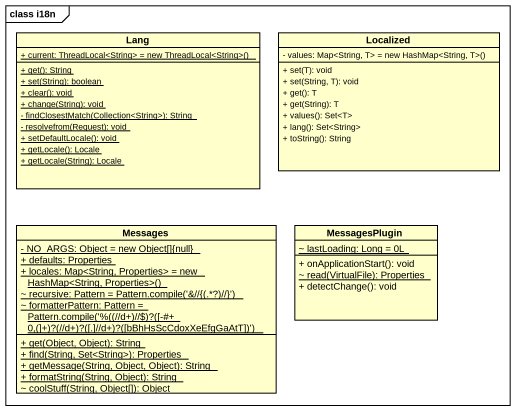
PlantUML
@startuml
mainframe class i18n
hide circle
hide empty members
skinparam classAttributeIconSize 0
class Lang {
  {static} {field} + current: ThreadLocal<String> = new ThreadLocal<String>()
  {static} + get(): String
  {static} + set(String): boolean
  {static} + clear(): void
  {static} + change(String): void
  {static} - findClosestMatch(Collection<String>): String
  {static} - resolvefrom(Request): void
  {static} + setDefaultLocale(): void
  {static} + getLocale(): Locale
  {static} + getLocale(String): Locale
}
class Localized {
  {field} - values: Map<String, T> = new HashMap<String, T>()
  + set(T): void
  + set(String, T): void
  + get(): T
  + get(String): T
  + values(): Set<T>
  + lang(): Set<String>
  + toString(): String
}
class Messages {
  {static} - NO_ARGS: Object = new Object[]{null}
  {static} + defaults: Properties
  {static} {field} + locales: Map<String, Properties> = new HashMap<String, Properties>()
  {static} {field} ~ recursive: Pattern = Pattern.compile('&~//{(.*?)~//}')
  {static} {field} ~ formatterPattern: Pattern = Pattern.compile('%((~//d+)~//$)?([-#+ 0,(]+)?(~//d+)?([.]~//d+)?([bBhHsScCdoxXeEfgGaAtT])')
  {static} + get(Object, Object): String
  {static} + find(String, Set<String>): Properties
  {static} + getMessage(String, Object, Object): String
  {static} + formatString(String, Object): String
  {static} ~ coolStuff(String, Object[]): Object
}
class MessagesPlugin {
  {static} ~ lastLoading: Long = 0L
  + onApplicationStart(): void
  {static} ~ read(VirtualFile): Properties
  + detectChange(): void
}
@enduml
